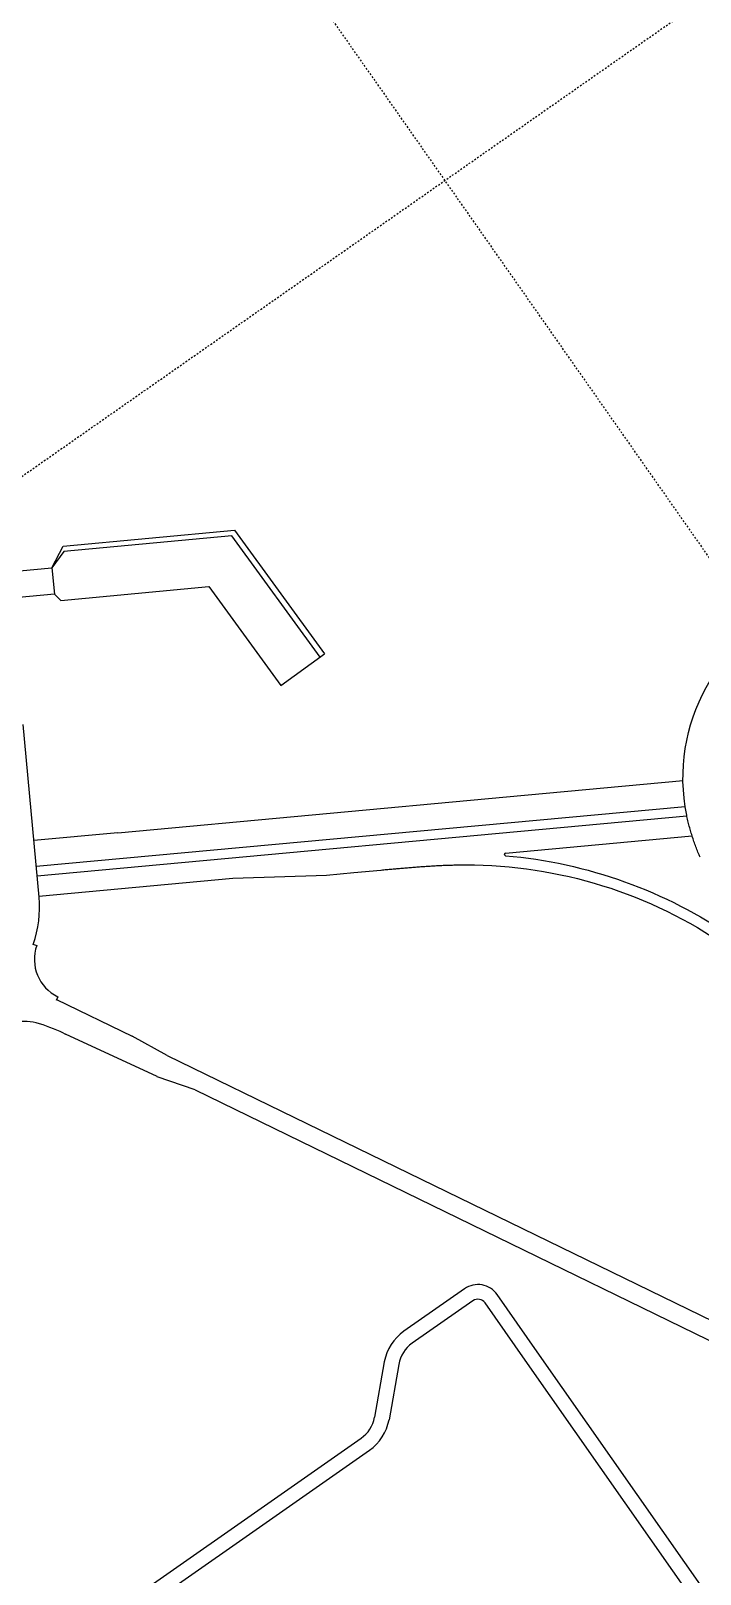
# Model space of a CAD drawing. Header units: millimetres. Extents: x 152904052 to 153933663, y 538271515 to 539240469.
# Drawn here: x 153558424 to 153563437, y 539135437 to 539147008 of the extents above; entities that cross this region are included whole.
import ezdxf

# ---------------------------------------------------------------- set-up
doc = ezdxf.new("R2010")
doc.units = ezdxf.units.MM
doc.linetypes.add('HIDDEN', pattern=[5.08, 2.54, -2.54])
doc.layers.add('BORD', color=7, linetype='Continuous')

msp = doc.modelspace()

# ---------------------------------------------------------------- linework, layer by layer
at = {"layer": 'BORD', "color": 8, "linetype": 'HIDDEN', "ltscale": 5}
for p, q in [((153487800.9, 539094263.9), (153610673.7, 539180300.3)), ((153552920.9, 539158173), (153604542.8, 539084449.3))]:
    msp.add_line(p, q, dxfattribs=at)
at = {"layer": 'BORD', "color": 133}
for points in [[(153560591.2, 539142312.6), (153559930, 539143222.7), (153558670.5, 539143105.6), (153558581.5, 539142982.8), (153558666.8, 539143145.4), (153559948.9, 539143264.6), (153560623.5, 539142336.1)], [(153558600, 539142783.6), (153558647, 539142737.8), (153559757.3, 539142841), (153560296.7, 539142098.6)], [(153560296.7, 539142098.6), (153560623.5, 539142336.1)]]:
    msp.add_lwpolyline(points, dxfattribs=at)
msp.add_lwpolyline([(153558581.5, 539142982.8), (153558600, 539142783.6), (153555015.4, 539142450.4), (153554996.9, 539142649.5)], close=True, dxfattribs=at)
at = {"layer": 'BORD', "color": 137, "ltscale": 10, "flags": 128}
for points in [[(153563437.9, 539140811.7), (153563433.7, 539140821.5), (153563429.5, 539140831.3), (153563425.4, 539140841.1), (153563421.4, 539140851), (153563417.4, 539140860.9), (153563413.5, 539140870.8), (153563409.6, 539140880.8), (153563405.8, 539140890.8), (153563402.1, 539140900.8), (153563398.4, 539140910.8), (153563394.8, 539140920.9), (153563391.2, 539140931), (153563387.7, 539140941.2), (153563384.3, 539140951.3), (153563381, 539140961.5), (153563377.7, 539140971.8), (153563374.4, 539140982), (153563371.3, 539140992.3), (153563368.2, 539141002.6), (153563365.2, 539141012.9), (153563362.2, 539141023.3), (153563359.4, 539141033.7), (153563356.6, 539141044.1), (153563353.8, 539141054.6), (153563351.2, 539141065), (153563348.6, 539141075.5), (153563346.1, 539141086), (153563343.7, 539141096.6), (153563341.4, 539141107.2), (153563339.1, 539141117.7), (153563337, 539141127.7, -0.3661844), (153564213.6, 539142723.2)], [(153558441.6, 539140159.2, 0.1075561), (153558485.1, 539140513.8), (153558365.7, 539141807)], [(153560842.2, 539140697.4), (153561045.4, 539140716.1), (153561047.3, 539140716.3), (153561057.3, 539140717.2), (153561067.2, 539140718.2), (153561077.2, 539140719.1), (153561087.1, 539140720), (153561097.1, 539140720.9), (153561107, 539140721.8), (153561117, 539140722.7), (153561126.9, 539140723.6), (153561136.9, 539140724.5), (153561146.8, 539140725.4), (153561156.7, 539140726.3), (153561166.6, 539140727.2), (153561176.6, 539140728.1), (153561186.5, 539140729), (153561196.4, 539140729.8), (153561206.3, 539140730.7), (153561216.2, 539140731.5), (153561226.2, 539140732.4), (153561236.1, 539140733.2), (153561246, 539140734), (153561255.9, 539140734.9), (153561265.8, 539140735.7), (153561275.7, 539140736.5), (153561285.6, 539140737.3), (153561295.5, 539140738), (153561305.3, 539140738.8), (153561315.2, 539140739.6), (153561325.1, 539140740.3), (153561335, 539140741), (153561344.9, 539140741.8), (153561354.8, 539140742.5), (153561364.7, 539140743.2), (153561374.6, 539140743.8), (153561384.4, 539140744.5), (153561394.3, 539140745.1), (153561404.2, 539140745.8), (153561414.1, 539140746.4), (153561423.9, 539140747), (153561433.8, 539140747.6), (153561443.7, 539140748.1), (153561453.5, 539140748.7), (153561463.4, 539140749.2), (153561473.3, 539140749.7), (153561483.1, 539140750.2), (153561493, 539140750.7), (153561502.8, 539140751.1), (153561512.7, 539140751.6), (153561522.5, 539140752), (153561532.4, 539140752.3), (153561542.2, 539140752.7), (153561552.1, 539140753.1), (153561561.9, 539140753.4), (153561571.8, 539140753.7), (153561581.6, 539140754), (153561591.4, 539140754.2), (153561601.3, 539140754.4), (153561611.1, 539140754.6), (153561620.9, 539140754.8), (153561630.8, 539140755), (153561640.6, 539140755.1), (153561650.4, 539140755.2), (153561660.2, 539140755.3), (153561670, 539140755.3), (153561679.9, 539140755.3), (153561680.7, 539140755.3, -0.1527373), (153563637.6, 539140143.8)], [(153561979.7, 539140843.6, 0.915191), (153561979.7, 539140823.7)], [(153561979.7, 539140823.7, -0.1310189), (153563683.7, 539140210.4)], [(153558467.5, 539140150.1, 0.3803744), (153558625.6, 539139766)], [(153558463, 539139570.5, 0.2878969), (153558140.5, 539139469.5, 0.3099441)], [(153558667, 539139492.8, 0.0446722), (153558463, 539139570.5, 0.0449922)]]:
    msp.add_lwpolyline(points, format="xyb", dxfattribs=at)
for points in [[(153561988, 539141265.1), (153563309.2, 539141387.2)], [(153559074.3, 539140996.1), (153561988, 539141265.1)], [(153558463.8, 539140744.8), (153563325.3, 539141193.8)], [(153558470.4, 539140673.2), (153563338.1, 539141122.7)], [(153559074.3, 539140996.1), (153558445.9, 539140938)], [(153561979.7, 539140843.6), (153563377.7, 539140972.7)], [(153558484.4, 539140520.8), (153559937.4, 539140655)], [(153559936.5, 539140655), (153560637.3, 539140678.5)], [(153560639.1, 539140678.6), (153560842.2, 539140697.4)], [(153558439.2, 539140160), (153558467.5, 539140150.1)], [(153558625.6, 539139766), (153558612.5, 539139739)], [(153558615.8, 539139745.8), (153559181.5, 539139470.1)], [(153558667, 539139492.8), (153558683, 539139484.9)], [(153559369, 539139167.5), (153558683.3, 539139484.7)], [(153559445.7, 539139324.7), (153559181.8, 539139470)], [(153559444.6, 539139325.3), (153565722.7, 539136266.3)], [(153559654.7, 539139067.3), (153559370.3, 539139166.9)], [(153559653.9, 539139067.5), (153565661.3, 539136140.5)]]:
    msp.add_lwpolyline(points, dxfattribs=at)
at = {"layer": 'BORD', "color": 133, "ltscale": 10, "flags": 128}
for points in [[(153561672.8, 539137576.7), (153561217.8, 539137258.1)], [(153562216.8, 539137104.8), (153561916.5, 539137533.7)], [(153561735.9, 539137486.6), (153561280.9, 539137168)], [(153562126.7, 539137041.7), (153561826.4, 539137470.6)], [(153564259.6, 539134187.4), (153562216.8, 539137104.8)], [(153561071.5, 539137028.7), (153560998.4, 539136613.9)], [(153561179.9, 539137009.6), (153561106.7, 539136594.8)], [(153564169.4, 539134124.4), (153562126.7, 539137041.7)], [(153558618, 539134859.5), (153560897.6, 539136455.8)], [(153558681.1, 539134769.4), (153560960.7, 539136365.6)]]:
    msp.add_lwpolyline(points, dxfattribs=at)
for points in [[(153561916.5, 539137533.7, 0.4142136), (153561672.8, 539137576.7)], [(153561826.4, 539137470.6, 0.4142136), (153561735.9, 539137486.6)], [(153561217.5, 539137257.9, 0.1989117), (153561071.5, 539137028.7)], [(153561280.6, 539137167.8, 0.1989117), (153561179.9, 539137009.6)], [(153560897.6, 539136455.8, 0.1989117), (153560998.4, 539136613.9)], [(153560960.7, 539136365.6, 0.1989117), (153561106.7, 539136594.8)]]:
    msp.add_lwpolyline(points, format="xyb", dxfattribs=at)

doc.saveas('drawing.dxf')
